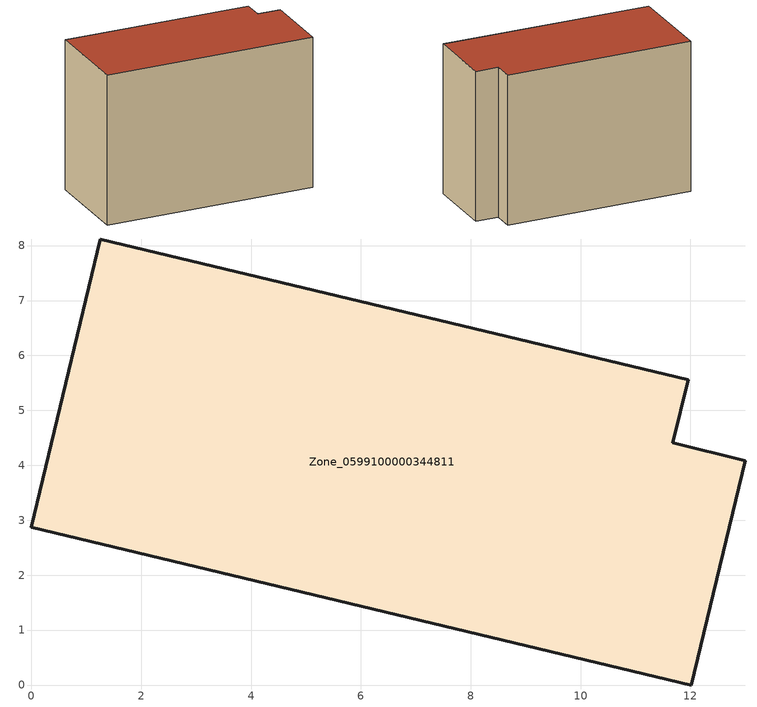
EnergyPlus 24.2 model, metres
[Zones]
Zone_0599100000344811
 floor ground (C_G): 0,2.87 1.25,8.12 11.96,5.56 11.68,4.41 13,4.08 12.02,0 z0
 wall outside (C_F): 1.25,8.12 0,2.87 12.02,0 13,4.08 11.68,4.41 11.96,5.56 1.25,8.12 z0:8.86
 roof outside (C_R): 0,2.87 12.02,0 13,4.08 11.68,4.41 11.96,5.56 1.25,8.12 z8.86
[BUILDING]
Pand.0599100000344811: North Axis=0; Terrain=City; Loads Convergence Tolerance Value=0.04; Temperature Convergence Tolerance Value=0.4; Solar Distribution=FullExterior; Maximum Number of Warmup Days=25; Minimum Number of Warmup Days=1
[Site:Location]
Rotterdam.The.Hague.AP_ZH_NLD Design_Conditions: Latitude=51.96; Longitude=4.45; Time Zone=1; Elevation=-4.5
[SITE:GROUNDTEMPERATURE:BUILDINGSURFACE]
18, 18, 18, 18, 18, 18, 18, 18, 18, 18, 18, 18
[MATERIAL] Thermal Absorptance=0.9; Solar Absorptance=0.7; Visible Absorptance=0.7
Name | Roughness | Thickness | Conductivity | Density | Specific Heat
G.TI.1992-2005 | MediumSmooth | 0.15 | 0.06 | 540 | 1210
F.TI.1992-2005 | Rough | 0.3 | 0.12 | 1920 | 840
R.TI.1992-2005 | MediumRough | 0.2 | 0.08 | 1500 | 1000
[CONSTRUCTION]
C_G: G.TI.1992-2005
C_F: F.TI.1992-2005
C_R: R.TI.1992-2005
[ZONE]
Zone_0599100000344811: Type=1; Multiplier=1; Ceiling Height=Autocalculate; Volume=Autocalculate; Floor Area=autocalculate; Part of Total Floor Area=Yes
[ZONEINFILTRATION:DESIGNFLOWRATE]
Infil_Zone_0599100000344811: Zone or ZoneList or Space or SpaceList=Zone_0599100000344811; Schedule=AlwaysOn; Design Flow Rate Calculation Method=Flow/Area; Flow Rate per Floor Area=0.0015; Constant Term Coefficient=1; Temperature Term Coefficient=0; Velocity Term Coefficient=0; Velocity Squared Term Coefficient=0
[HVACTEMPLATE:ZONE:IDEALLOADSAIRSYSTEM]
Zone_0599100000344811: Maximum Heating Supply Air Temperature=50; Minimum Cooling Supply Air Temperature=13; Maximum Heating Supply Air Humidity Ratio=0.0156; Minimum Cooling Supply Air Humidity Ratio=0.0077; Heating Limit=NoLimit; Cooling Limit=NoLimit; Dehumidification Control Type=ConstantSensibleHeatRatio; Cooling Sensible Heat Ratio=0.7; Dehumidification Setpoint=60; Humidification Control Type=None; Humidification Setpoint=30; Outdoor Air Method=None; Outdoor Air Flow Rate per Person=0.00944; Outdoor Air Flow Rate per Zone Floor Area=0; Outdoor Air Flow Rate per Zone=0; Demand Controlled Ventilation Type=None; Outdoor Air Economizer Type=NoEconomizer; Heat Recovery Type=None; Sensible Heat Recovery Effectiveness=0.7; Latent Heat Recovery Effectiveness=0.65
[ZONECONTROL:THERMOSTAT]
ThermostatControl_Zone_0599100000344811: Zone or ZoneList=Zone_0599100000344811; Control Type Schedule=DualSetpointControlType; Control 1=Thermostat_Zone_0599100000344811; Temperature Difference Between Cutout And Setpoint=0
[THERMOSTATSETPOINT:DUALSETPOINT]
Thermostat_Zone_0599100000344811: Heating Setpoint Temperature Schedule=HeatingSetpoint_Zone_0599100000344811; Cooling Setpoint Temperature Schedule=CoolingSetpoint_Zone_0599100000344811
[SCHEDULE:COMPACT]
HeatingSetpoint_Zone_0599100000344811: Through: 12/31, For: AllDays, Until: 24:00, 21
CoolingSetpoint_Zone_0599100000344811: Through: 12/31, For: AllDays, Until: 24:00, 24
DualSetpointControlType: Through: 12/31, For: AllDays, Until: 24:00, 4
AlwaysOn: Through: 12/31, For: AllDays, Until: 24:00, 1
